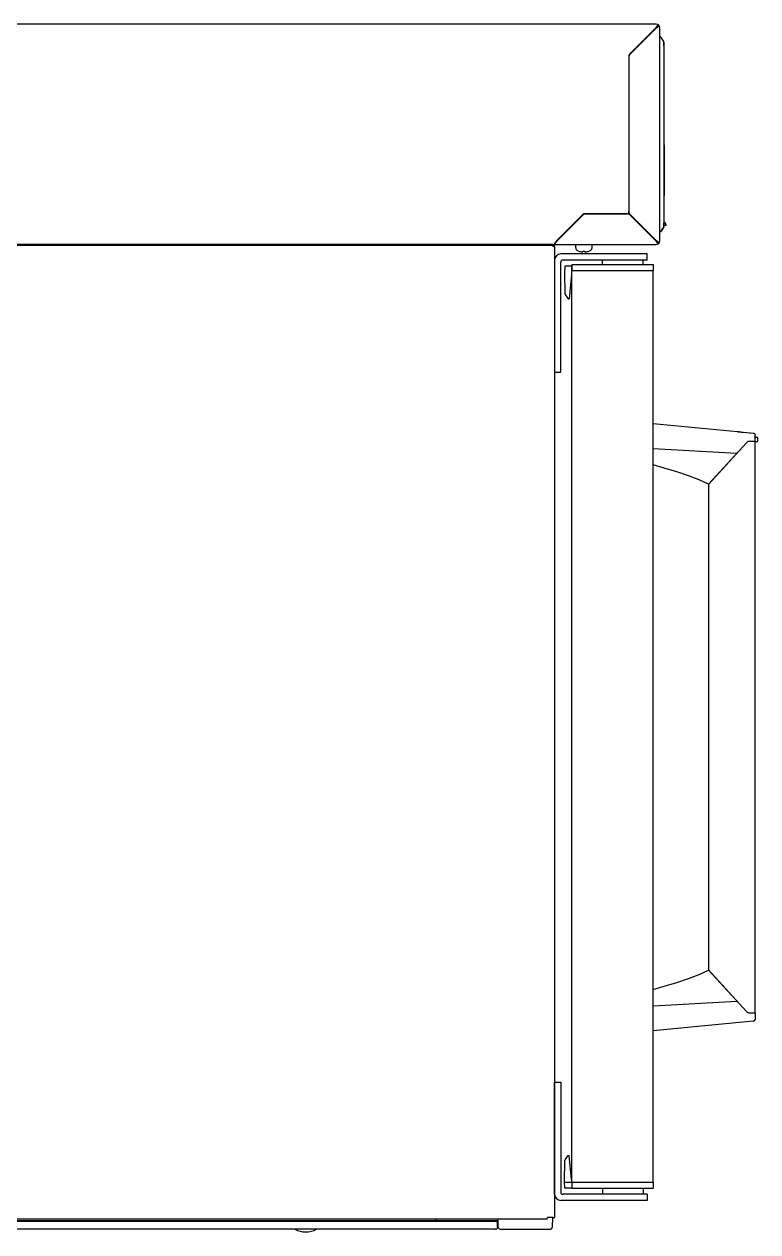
# Model space of a CAD drawing. Header units: millimetres. Extents: x -2618 to 1806, y -1718 to 1521.
# Drawn here: x 1446 to 1806, y -105 to 487 of the extents above; entities that cross this region are included whole.
import ezdxf

# ---------------------------------------------------------------- set-up
doc = ezdxf.new("R2010")
doc.units = ezdxf.units.MM
doc.header["$LTSCALE"] = 346.5
doc.layers.get('0').update_dxf_attribs({"linetype": 'CONTINUOUS'})
doc.layers.add('GEOM', color=7, linetype='CONTINUOUS')

msp = doc.modelspace()

# ---------------------------------------------------------------- linework, layer by layer
for p, q in [((1751.83, 371.2), (1751.83, 374.2)), ((1709.43, 316.2), (1709.43, 370.2)), ((1706.43, 316.2), (1709.43, 316.2)), ((1706.43, -86.5), (1706.43, -31.5)), ((1706.43, -31.5), (1709.43, -31.5)), ((1709.43, -31.5), (1709.43, -85.5)), ((1751.83, -86.5), (1751.83, -89.5))]:
    msp.add_line(p, q)
at = {"color": 7, "linetype": 'Continuous'}
for p, q in [((1796.77, 287.06), (1796.94, 287.05)), ((1796.88, 287.09), (1802.5, 286.55)), ((1798.51, 286.89), (1798.87, 286.86)), ((1798.87, 286.86), (1803.81, 286.44)), ((1804.83, 282.35), (1806.08, 282.35)), ((1806.08, 282.35), (1806.08, 283.85))]:
    msp.add_line(p, q, dxfattribs=at)
for points in [[(1795.96, 287.17), (1795.96, 287.17), (1795.97, 287.16), (1796.01, 287.16), (1796.07, 287.15), (1796.15, 287.14), (1796.24, 287.13), (1796.35, 287.11), (1796.47, 287.1), (1796.61, 287.08), (1796.77, 287.06)], [(1796.94, 287.05), (1797.13, 287.03), (1797.33, 287.01), (1797.54, 286.98)], [(1797.54, 286.98), (1797.77, 286.96), (1798.01, 286.94), (1798.26, 286.92), (1798.51, 286.89)]]:
    msp.add_lwpolyline(points, dxfattribs=at)
for centre, radius, start, end in [((1709.43, 371.2), 3, 90, 180), ((1710.43, 370.2), 1, 90, 180), ((1709.43, -86.5), 3, 180, 270), ((1710.43, -85.5), 1, 180, 270)]:
    msp.add_arc(centre, radius, start, end)
for centre, radius, start, end in [((1795.83, 286.7), 0.5, 68.55671, 84.57319), ((1796.83, 286.59), 0.5, 84.5, 104.8214), ((1803.75, 285.44), 0.969, 2.03474, 8.65751), ((1805.58, 285.35), 1, 220.23592, 270), ((1805.58, 283.85), 0.5, 0, 90)]:
    msp.add_arc(centre, radius, start, end, dxfattribs=at)
msp.add_open_spline([(1803.81, 286.44), (1804.02, 286.42), (1804.46, 286.23), (1804.68, 285.8), (1804.71, 285.59)], degree=3, knots=[0, 0, 0, 0, 0.498925, 1, 1, 1, 1], dxfattribs=at)
at = {"layer": 'GEOM', "color": 7, "linetype": 'Continuous'}
for p, q in [((1756.23, 486.75), (1149.43, 486.75)), ((1756.78, 485.5), (1757.22, 485.94)), ((1756.09, 484.95), (1743.18, 472.04)), ((1756.23, 484.81), (1743.32, 471.9)), ((1756.23, 485.06), (1756.23, 485.15)), ((1756.34, 484.95), (1756.43, 484.95)), ((1758.03, 380.55), (1758.03, 484.95)), ((1758.27, 480.42), (1758.03, 480.43)), ((1758.64, 480.23), (1758.55, 480.33)), ((1758.67, 480.19), (1758.64, 480.23)), ((1759.95, 478.23), (1758.67, 480.19)), ((1759.95, 478.23), (1758.67, 480.19)), ((1749.56, 478.14), (1749.27, 478.13)), ((1760.03, 477.96), (1760.03, 387.54)), ((1760.03, 476.14), (1760.03, 477.79)), ((1742.89, 471.34), (1742.89, 394.9)), ((1743.03, 394.31), (1743.03, 471.19)), ((1760.08, 427.5), (1760.08, 402.76)), ((1707.39, 380.55), (1720.44, 393.61)), ((1707.63, 380.55), (1720.54, 393.46)), ((1717.83, 390.99), (1718.06, 390.98)), ((1741.89, 393.9), (1721.15, 393.9)), ((1721.24, 393.75), (1742.47, 393.75)), ((1725.03, 393.9), (1725.03, 393.75)), ((1734.03, 393.75), (1734.03, 393.9)), ((1756.09, 380.55), (1743.18, 393.46)), ((1756.23, 380.69), (1743.32, 393.6)), ((1714.78, 387.7), (1714.78, 387.94)), ((1715.78, 388.7), (1715.78, 388.94)), ((1749.56, 387.36), (1749.27, 387.37)), ((1758.27, 385.08), (1758.03, 385.07)), ((1758.27, 385.08), (1758.33, 385.08)), ((1758.33, 385.08), (1758.49, 385.14)), ((1758.49, 385.14), (1758.62, 385.23)), ((1758.62, 385.23), (1758.67, 385.31)), ((1758.67, 385.31), (1759.95, 387.27)), ((1759.95, 387.27), (1758.67, 385.31)), ((1758.67, 385.31), (1759.24, 386.18)), ((1759.24, 386.18), (1759.53, 386.62)), ((1760.03, 387.71), (1760.03, 389.36)), ((1761.03, 388.05), (1760.03, 388.05)), ((1761.03, 388.7), (1761.03, 388.05)), ((1705.63, 378.75), (1161.63, 378.75)), ((1705.63, 378.75), (1756.23, 378.75)), ((1705.63, 378.75), (1705.63, 377.85)), ((1705.63, 378.49), (1705.63, 378.75)), ((1706.39, 379.28), (1706.39, 378.75)), ((1706.64, 379.55), (1706.63, 379.54)), ((1706.63, 378.75), (1706.63, 379.54)), ((1706.79, 379.73), (1706.78, 379.72)), ((1706.99, 379.99), (1706.98, 379.98)), ((1707.63, 380.55), (1707.55, 380.44)), ((1756.23, 380.44), (1756.23, 380.35)), ((1756.34, 380.55), (1756.43, 380.55)), ((1756.78, 380), (1757.22, 379.56)), ((1149.23, 378.49), (1705.63, 378.49)), ((1706.08, 377.85), (1705.53, 377.85)), ((1706.08, 378.56), (1705.63, 377.98)), ((1706.08, 377.85), (1706.43, 377.85)), ((1706.43, 377.85), (1706.43, 377.75)), ((1706.43, 377.85), (1706.43, 377.75)), ((1706.43, 377.75), (1706.43, -97.85)), ((1751.83, 374.2), (1709.43, 374.2)), ((1716.78, 377.15), (1716.78, 378.25)), ((1718.28, 375.54), (1718.28, 375.56)), ((1720.28, 375.21), (1720.28, 375.56)), ((1721.28, 375.56), (1721.28, 375.21)), ((1723.28, 375.56), (1723.28, 375.54)), ((1724.78, 377.15), (1724.78, 378.25)), ((1751.83, 371.2), (1710.43, 371.2)), ((1711.38, 367.95), (1711.33, 365.2)), ((1714.83, 368.2), (1711.63, 368.2)), ((1714.83, 369), (1754.83, 369)), ((1714.83, 369), (1714.83, 366)), ((1714.83, 365.2), (1714.83, 368.2)), ((1729.83, 369), (1729.83, 371.2)), ((1749.83, 369), (1749.83, 371.2)), ((1754.83, 369), (1754.83, 366)), ((1711.33, 365.2), (1711.52, 354.5)), ((1714.76, 364.03), (1713.52, 352.2)), ((1714.83, 366), (1754.83, 366)), ((1714.83, 366), (1754.83, 366)), ((1714.83, -80.5), (1714.83, 366)), ((1754.83, -80.5), (1754.83, 366)), ((1711.56, 354.36), (1712.94, 352.31)), ((1713.15, 352.2), (1713.52, 352.2)), ((1754.83, 291.1), (1795.88, 287.2)), ((1804.83, 282.35), (1804.72, 285.42)), ((1754.83, 278.85), (1795.83, 276.57)), ((1781.83, 261.35), (1800.55, 281.7)), ((1781.83, 261.27), (1800.55, 281.7)), ((1804.83, 282.35), (1802.03, 282.35)), ((1804.83, 2.35), (1804.83, 282.35)), ((1781.83, 261.27), (1781.83, 23.43)), ((1800.55, 3), (1781.83, 23.43)), ((1800.55, 3), (1781.83, 23.35)), ((1754.83, 5.85), (1795.83, 8.13)), ((1802.03, 2.35), (1804.83, 2.35)), ((1804.83, 2.35), (1804.72, -0.79)), ((1803.81, -1.75), (1754.83, -6.4)), ((1711.33, -80.5), (1711.52, -69.8)), ((1711.56, -69.66), (1712.94, -67.61)), ((1713.15, -67.5), (1713.52, -67.5)), ((1714.76, -79.33), (1713.52, -67.5)), ((1711.33, -80.5), (1754.83, -80.5)), ((1711.38, -83.25), (1711.33, -80.5)), ((1714.83, -80.5), (1754.83, -80.5)), ((1714.83, -80.5), (1714.83, -83.5)), ((1754.83, -80.5), (1754.83, -83.5)), ((1751.83, -86.5), (1710.43, -86.5)), ((1714.83, -83.5), (1711.63, -83.5)), ((1714.83, -83.5), (1754.83, -83.5)), ((1729.83, -83.5), (1729.83, -86.5)), ((1749.83, -83.5), (1749.83, -86.5)), ((1751.83, -89.5), (1709.43, -89.5)), ((1150.43, -99.65), (1678.43, -99.65)), ((1702.55, -98.75), (1150.62, -98.75)), ((1648.13, -99.55), (1151.03, -99.55)), ((1503.48, -99.65), (1503.49, -99.56)), ((1503.58, -99.65), (1503.59, -99.57)), ((1505.33, -99.55), (1505.33, -99.65)), ((1507.53, -99.65), (1507.53, -99.55)), ((1509.28, -99.65), (1509.27, -99.57)), ((1509.38, -99.65), (1509.37, -99.56)), ((1580.43, -99.65), (1580.43, -99.55)), ((1588.43, -99.65), (1588.43, -99.55)), ((1622.48, -99.65), (1622.49, -99.56)), ((1624.33, -99.55), (1624.33, -99.65)), ((1626.53, -99.65), (1626.53, -99.55)), ((1628.38, -99.65), (1628.37, -99.56)), ((1648.13, -98.75), (1648.13, -99.55)), ((1648.43, -98.75), (1648.43, -99.55)), ((1678.63, -99.55), (1648.43, -99.55)), ((1678.43, -102.65), (1678.43, -99.65)), ((1678.63, -98.75), (1678.63, -99.55)), ((1678.79, -102.56), (1678.76, -98.75)), ((1705.53, -97.85), (1702.96, -97.85)), ((1705.38, -97.85), (1705.3, -102.57)), ((1705.53, -97.85), (1706.43, -97.85)), ((1677.43, -103.65), (1151.43, -103.65)), ((1679.79, -103.55), (1704.3, -103.55))]:
    msp.add_line(p, q, dxfattribs=at)
for points in [[(1758.55, 480.33), (1758.42, 480.39), (1758.27, 480.42)], [(1758.27, 385.08), (1758.3, 385.08), (1758.34, 385.08), (1758.37, 385.09), (1758.41, 385.1)], [(1758.41, 385.1), (1758.45, 385.12), (1758.48, 385.13), (1758.52, 385.15), (1758.55, 385.18)], [(1758.55, 385.18), (1758.58, 385.2), (1758.62, 385.23), (1758.64, 385.27), (1758.67, 385.3), (1758.67, 385.31)], [(1781.83, 261.35), (1777.32, 263.49), (1772.06, 265.5), (1766.33, 267.43), (1760.22, 269.3), (1754.83, 270.85)], [(1754.83, 13.85), (1760.22, 15.4), (1766.33, 17.27), (1772.06, 19.2), (1777.32, 21.21), (1781.83, 23.35)]]:
    msp.add_lwpolyline(points, dxfattribs=at)
for centre, radius, start, end in [((1756.23, 484.95), 1.8, 0, 90), ((1757.12, 485.05), 0.9, 83.63781, 173.63427), ((1756.73, 485), 0.501, 141.61594, 152.44372), ((1756.73, 485.01), 0.5, 83.63284, 141.63168), ((1756.33, 485.84), 0.9, 276.36573, 6.36219), ((1756.28, 485.45), 0.5, 308.36832, 6.36716), ((1824.55, 436.57), 83.83, 144.58696, 144.75411), ((1793.1, 437.87), 59.89, 128.00284, 128.17474), ((1707.85, 553.27), 83.83, 305.24589, 305.41304), ((1709.15, 521.82), 59.89, 321.82526, 321.99716), ((1756.28, 485.45), 0.501, 297.55628, 308.38406), ((1758.25, 479.92), 0.5, 33.06676, 88), ((1743.89, 471.34), 1, 135, 180), ((1744.03, 471.19), 1, 135, 180), ((1759.83, 425.36), 0.25, 323.473, 0), ((1759.83, 420.62), 0.25, 0, 35.43105), ((1759.83, 402.76), 0.25, 324.56895, 0), ((1721.15, 392.9), 1, 90, 135), ((1721.24, 392.75), 1, 90, 135), ((1741.89, 394.9), 1, 270, 0), ((1742.47, 392.75), 1, 45, 90), ((1744.03, 394.31), 1, 180, 225), ((1758.25, 385.58), 0.5, 272, 326.93324), ((1759.03, 386.31), 0.25, 326.93138, 0), ((1759.53, 387.54), 0.5, 326.93216, 0.0007), ((1760.78, 390.55), 1, 221.30881, 247.97569), ((1760.03, 388.7), 1, 0, 67.97569), ((1705.53, 377.85), 0.9, 0, 83.67301), ((1701.38, 384.02), 6.9, 319.63422, 321.48834), ((1698.7, 386.14), 10.31, 321.61847, 323.34992), ((1708, 378.71), 1.4, 140.27076, 145.66177), ((1694.02, 389.63), 16.16, 323.37834, 324.04811), ((1693.87, 397.87), 22.12, 307.67909, 307.96008), ((1673.27, 424.25), 55.59, 307.98072, 308.17713), ((1717.28, 378.25), 0.5, 90, 180), ((1724.28, 378.25), 0.5, 0, 90), ((1824.55, 428.93), 83.83, 215.24589, 215.41304), ((1793.1, 427.63), 59.89, 231.82526, 231.99716), ((1707.85, 312.23), 83.83, 54.58696, 54.75411), ((1709.15, 343.68), 59.89, 38.00284, 38.17474), ((1756.23, 380.55), 1.8, 270, 0), ((1757.12, 380.45), 0.9, 186.36573, 276.36219), ((1756.73, 380.5), 0.501, 207.55628, 218.38406), ((1756.73, 380.49), 0.5, 218.36832, 276.36716), ((1756.33, 379.66), 0.9, 353.63781, 83.63427), ((1756.28, 380.05), 0.501, 51.61594, 62.44372), ((1756.28, 380.05), 0.5, 353.63284, 51.63168), ((1705.53, 377.85), 0.894, 45.62666, 52.02708), ((1705.52, 377.85), 0.906, 32.72368, 45.63138), ((1705.53, 377.85), 0.894, 26.03101, 32.72949), ((1705.53, 377.85), 0.894, 19.59885, 26.00798), ((1705.52, 377.85), 0.906, 6.69539, 19.60365), ((1705.53, 377.85), 0.894, 0.01191, 6.70111), ((1718.28, 377.15), 1.5, 180, 245.28015), ((1720.58, 382.15), 7, 245.28015, 250.81791), ((1720.61, 382.25), 7.08, 250.78786, 263.26176), ((1720.03, 379.43), 4.22, 266.62086, 269.67817), ((1720.03, 379.48), 4.28, 269.67054, 269.97595), ((1720.03, 379.48), 4.28, 269.97582, 270.39532), ((1720.03, 379.43), 4.22, 270.38796, 273.37939), ((1720.78, 382.71), 7.17, 266.0052, 273.9948), ((1721.53, 379.43), 4.23, 266.62375, 269.62206), ((1721.53, 379.49), 4.29, 269.61468, 270.0334), ((1721.53, 379.49), 4.29, 270.03327, 270.33811), ((1721.53, 379.44), 4.23, 270.33052, 273.37606), ((1720.95, 382.25), 7.08, 276.73824, 289.21214), ((1720.98, 382.15), 7, 289.18209, 294.71985), ((1723.28, 377.15), 1.5, 294.71985, 0), ((1711.63, 367.95), 0.25, 90, 179), ((1715.5, 363.95), 0.75, 154.47285, 174), ((1711.77, 354.5), 0.25, 181, 214.00301), ((1713.15, 352.45), 0.25, 214.00301, 270), ((1802.03, 280.35), 2, 90, 137.5), ((1801.81, 280.85), 1.5, 90, 137.38535), ((1802.03, 4.35), 2, 222.5, 270), ((1801.81, 3.85), 1.5, 222.61465, 270), ((1803.72, -0.75), 1, 275.42681, 358), ((1711.77, -69.8), 0.25, 145.99699, 179), ((1713.15, -67.75), 0.25, 90, 145.99699), ((1715.5, -79.25), 0.75, 186, 205.52715), ((1711.63, -83.25), 0.25, 181, 270), ((1529.51, -99.15), 0.5, 296.61521, 309.5007), ((1548.35, -99.15), 0.5, 230.47716, 243.38377), ((1619.03, -99.95), 0.4, 90, 112.5), ((1642.85, -99.15), 0.5, 235.00874, 243.4361), ((1647.47, -97.95), 1.6, 294.47945, 307.0097), ((1651.83, -99.95), 0.4, 90, 130.54788), ((1654.01, -99.15), 0.5, 270, 305.08904), ((1672.85, -99.15), 0.5, 230.4993, 270), ((1677.43, -100.65), 1, 0, 90), ((1678.63, -97.75), 1.8, 270, 274.44891), ((1584.43, -92.9), 12, 243.65586, 296.34414), ((1677.43, -102.65), 1, 270, 0), ((1679.79, -102.55), 1, 180.5, 270), ((1679.79, -102.55), 1, 180.5, 270), ((1704.3, -102.55), 1, 270, 359), ((1704.3, -102.55), 1, 270, 287.85624), ((1704.3, -102.55), 1, 294.3587, 305.71238), ((1704.3, -102.55), 1, 334.30054, 341.38351)]:
    msp.add_arc(centre, radius, start, end, dxfattribs=at)
for points in [[(1756.23, 485.06), (1756.24, 485.12), (1756.25, 485.18), (1756.28, 485.24)], [(1756.34, 484.95), (1756.4, 484.96), (1756.46, 484.98), (1756.52, 485)], [(1760.03, 477.96), (1760.03, 478.06), (1760, 478.16), (1759.95, 478.23)], [(1760.03, 427.82), (1760.07, 427.72), (1760.08, 427.61), (1760.08, 427.5)], [(1760.03, 418.35), (1760.06, 418.38), (1760.08, 418.42), (1760.08, 418.46)], [(1760.03, 406.45), (1760.06, 406.42), (1760.08, 406.37), (1760.08, 406.33)], [(1706.63, 379.54), (1706.55, 379.45), (1706.47, 379.36), (1706.39, 379.28)], [(1707.39, 380.55), (1707.29, 380.41), (1707.2, 380.28), (1707.1, 380.15)], [(1707.39, 380.37), (1707.3, 380.29), (1707.2, 380.22), (1707.1, 380.15)], [(1756.23, 380.44), (1756.24, 380.38), (1756.25, 380.32), (1756.28, 380.26)], [(1756.34, 380.55), (1756.4, 380.54), (1756.46, 380.52), (1756.52, 380.5)], [(1804.61, 285.85), (1804.68, 285.72), (1804.72, 285.57), (1804.72, 285.42)], [(1804.72, -0.72), (1804.72, -0.88), (1804.67, -1.04), (1804.59, -1.18)]]:
    msp.add_open_spline(points, degree=3, dxfattribs=at)
for points, knots in [([(1760.03, 409.47), (1760.04, 409.48), (1760.06, 409.49), (1760.08, 409.51), (1760.08, 409.53)], [0, 0, 0, 0, 0.321895, 1, 1, 1, 1]), ([(1706.84, 379.5), (1706.78, 379.4), (1706.68, 379.22), (1706.63, 379.02), (1706.63, 378.94)], [0, 0, 0, 0, 0.580253, 1, 1, 1, 1]), ([(1707.55, 380.44), (1707.5, 380.36), (1707.29, 380.08), (1707.09, 379.8), (1706.92, 379.6)], [0, 0, 0, 0, 0.258328, 1, 1, 1, 1]), ([(1706.08, 377.85), (1706.11, 377.85), (1706.19, 377.83), (1706.28, 377.82), (1706.34, 377.8)], [0, 0, 0, 0, 0.299271, 1, 1, 1, 1]), ([(1706.34, 377.8), (1706.36, 377.79), (1706.39, 377.79), (1706.43, 377.76), (1706.43, 377.75)], [0, 0, 0, 0, 0.680679, 1, 1, 1, 1]), ([(1702.55, -98.75), (1702.59, -98.75), (1702.68, -98.66), (1702.77, -98.46), (1702.86, -98.18), (1702.93, -97.97), (1702.96, -97.85)], [0, 0, 0, 0, 0.121863, 0.339541, 0.645141, 1, 1, 1, 1])]:
    msp.add_open_spline(points, degree=3, knots=knots, dxfattribs=at)

doc.saveas('drawing.dxf')
